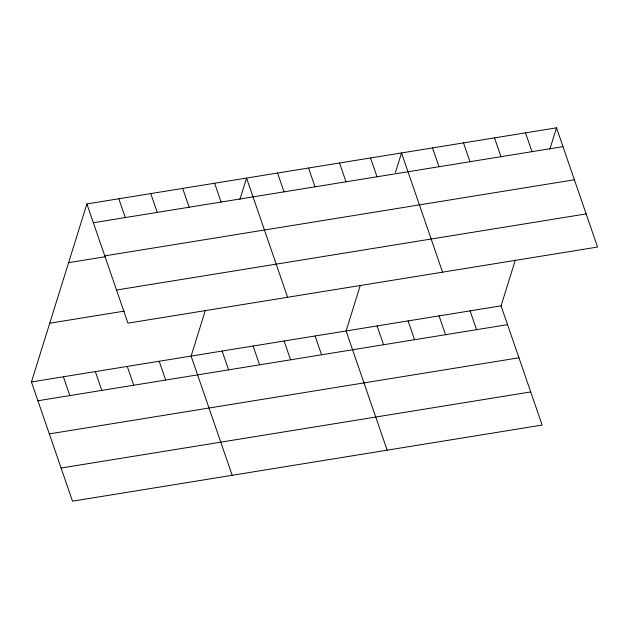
<?xml version="1.0" encoding="UTF-8"?>
<svg xmlns="http://www.w3.org/2000/svg" width="629" height="629" viewBox="0 0 629 629"><rect width="100%" height="100%" fill="white"/><g stroke="black" fill="none" stroke-linecap="round" stroke-linejoin="round"><path stroke-width="0.94" d="M515.293 260.154L501.069 305.843L542.119 425.062L72.5 501.171L31.45 381.952L86.881 203.938L556.5 127.829L597.55 247.048L127.931 323.157L86.881 203.938M205.345 310.388L191.122 356.077L232.172 475.296M239.877 199.511L246.552 178.062L287.602 297.281M360.323 285.267L346.092 330.956L387.142 450.175M395.429 172.527L401.53 152.949L442.58 272.168M549.825 149.277L556.5 127.829M93.359 222.745L562.979 146.643M104.768 255.885L574.387 179.776M68.592 262.678L105.365 256.726M116.522 290.024L586.142 213.915M49.746 323.204L124.259 311.127M31.45 381.952L501.069 305.843M37.929 400.759L507.54 324.65M49.337 433.892L518.956 357.791M61.092 468.031L530.711 391.93M525.506 132.853L531.985 151.668M494.512 137.877L500.991 156.684M463.518 142.901L469.989 161.708M432.524 147.925L438.995 166.732M470.075 310.868L476.546 329.675M439.081 315.892L445.552 334.699M370.528 157.973L377.007 176.78M408.079 320.916L414.558 339.723M339.534 162.99L346.013 181.805M377.086 325.932L383.564 344.747M308.54 168.014L315.019 186.829M277.546 173.038L284.025 191.853M315.098 335.98L321.576 354.795M284.104 341.004L290.582 359.812M214.615 183.236L221.094 202.051M253.11 346.029L259.588 364.836M182.685 188.409L189.164 207.224M222.116 351.053L228.594 369.86M150.748 193.59L157.226 212.398M118.818 198.764L125.297 217.571M159.184 361.25L165.663 380.058M127.255 366.424L133.725 385.231M95.317 371.597L101.796 390.412M63.387 376.771L69.858 395.586"/></g></svg>
